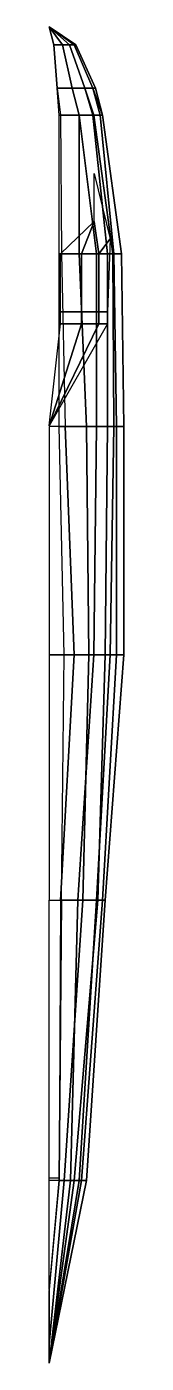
# Model space of a CAD drawing. Extents: x 0 to 0.8, y -7 to 7.
import ezdxf

# ---------------------------------------------------------------- set-up
doc = ezdxf.new("R2010")
doc.units = 0
doc.layers.add('HULL2', color=7, linetype='CONTINUOUS')

msp = doc.modelspace()

# ---------------------------------------------------------------- linework, layer by layer
at = {"layer": 'HULL2'}
for points in [[(0, 6.96, 0.02), (0.263, 6.77, -0.04), (0.28, 6.77, 0.02), (0, 6.96, 0.02)], [(0, 6.96, 0.02), (0.214, 6.77, -0.12), (0.263, 6.77, -0.04), (0, 6.96, 0.02)], [(0, 6.96, 0.02), (0.14, 6.77, -0.17), (0.214, 6.77, -0.12), (0, 6.96, 0.02)], [(0, 6.96, 0.02), (0.049, 6.77, -0.22), (0.14, 6.77, -0.17), (0, 6.96, 0.02)], [(0, 6.96, 0.02), (0.14, 6.77, 0.262), (0.049, 6.77, 0.296), (0, 6.96, 0.02)], [(0, 6.96, 0.02), (0.214, 6.77, 0.2), (0.14, 6.77, 0.262), (0, 6.96, 0.02)], [(0, 6.96, 0.02), (0.263, 6.77, 0.116), (0.214, 6.77, 0.2), (0, 6.96, 0.02)], [(0, 6.96, 0.02), (0.28, 6.77, 0.02), (0.263, 6.77, 0.116), (0, 6.96, 0.02)], [(0.14, 6.77, 0.262), (0.242, 6.32, 0.5), (0.084, 6.32, 0.57), (0.049, 6.77, 0.296)], [(0.049, 6.77, -0.22), (0.084, 6.32, -0.44), (0.242, 6.32, -0.38), (0.14, 6.77, -0.17)], [(0.214, 6.77, 0.2), (0.372, 6.32, 0.4), (0.242, 6.32, 0.5), (0.14, 6.77, 0.262)], [(0.14, 6.77, -0.17), (0.242, 6.32, -0.38), (0.372, 6.32, -0.27), (0.214, 6.77, -0.12)], [(0.214, 6.77, -0.12), (0.372, 6.32, -0.27), (0.456, 6.32, -0.146), (0.263, 6.77, -0.04)], [(0.263, 6.77, 0.116), (0.456, 6.32, 0.186), (0.372, 6.32, 0.4), (0.214, 6.77, 0.2)], [(0.263, 6.77, -0.04), (0.456, 6.32, -0.146), (0.485, 6.32, 0.02), (0.28, 6.77, 0.02)], [(0.28, 6.77, 0.02), (0.485, 6.32, 0.02), (0.456, 6.32, 0.186), (0.263, 6.77, 0.116)], [(0.084, 6.32, -0.44), (0.117, 6.04, -0.57), (0.313, 6.04, -0.479), (0.242, 6.32, -0.38)], [(0.242, 6.32, 0.5), (0.313, 6.04, 0.577), (0.104, 6.04, 0.681), (0.084, 6.32, 0.57)], [(0.372, 6.32, 0.4), (0.456, 6.04, 0.407), (0.313, 6.04, 0.577), (0.242, 6.32, 0.5)], [(0.242, 6.32, -0.38), (0.313, 6.04, -0.479), (0.469, 6.04, -0.348), (0.372, 6.32, -0.27)], [(0.372, 6.32, -0.27), (0.469, 6.04, -0.348), (0.56, 6.04, -0.127), (0.456, 6.32, -0.146)], [(0.456, 6.32, 0.186), (0.534, 6.04, 0.212), (0.456, 6.04, 0.407), (0.372, 6.32, 0.4)], [(0.456, 6.32, -0.146), (0.56, 6.04, -0.127), (0.56, 6.04, 0.042), (0.485, 6.32, 0.02)], [(0.485, 6.32, 0.02), (0.56, 6.04, 0.042), (0.534, 6.04, 0.212), (0.456, 6.32, 0.186)], [(0.104, 6.04, 0.681), (0.313, 6.04, 0.577), (0.313, 4.594, 0.803), (0.104, 4.594, 0.829)], [(0.13, 4.594, -0.852), (0.495, 4.594, -0.734), (0.313, 6.04, -0.479), (0.117, 6.04, -0.57)], [(0.495, 4.594, -0.734), (0.665, 4.594, -0.526), (0.469, 6.04, -0.348), (0.313, 6.04, -0.479)], [(0.612, 4.594, 0.712), (0.313, 4.594, 0.803), (0.313, 6.04, 0.577), (0.456, 6.04, 0.407)], [(0.678, 4.594, 0.53), (0.612, 4.594, 0.712), (0.456, 6.04, 0.407), (0.534, 6.04, 0.212)], [(0.665, 4.594, -0.526), (0.756, 4.594, -0.239), (0.56, 6.04, -0.127), (0.469, 6.04, -0.348)], [(0.756, 4.594, 0.165), (0.678, 4.594, 0.53), (0.534, 6.04, 0.212), (0.56, 6.04, 0.042)], [(0.756, 4.594, -0.239), (0.756, 4.594, 0.165), (0.56, 6.04, 0.042), (0.56, 6.04, -0.127)], [(0.521, 4.594, 1.116), (0.47, 4.93, 1.18), (0.47, 5.43, 0.54), (0.64, 4.75, 0.55)], [(0.117, 4.594, 1.298), (0.47, 4.93, 1.18), (0.47, 4.93, 1.18), (0.339, 4.594, 1.233)], [(0.339, 4.594, 1.233), (0.47, 4.93, 1.18), (0.47, 4.93, 1.18), (0.521, 4.594, 1.116)], [(0.612, 3.99, 0.712), (0.521, 3.99, 1.116), (0.521, 4.594, 1.116), (0.64, 4.75, 0.55)], [(0.104, 4.594, 0.829), (0.313, 4.594, 0.803), (0.391, 2.795, 0.974), (0.104, 2.795, 1.065)], [(0.339, 3.99, 1.233), (0.117, 3.99, 1.298), (0.117, 4.594, 1.298), (0.339, 4.594, 1.233)], [(0.169, 2.795, -0.824), (0.495, 2.795, -0.707), (0.495, 4.594, -0.734), (0.13, 4.594, -0.852)], [(0.612, 2.795, 0.74), (0.391, 2.795, 0.974), (0.313, 4.594, 0.803), (0.612, 4.594, 0.712)], [(0.521, 3.99, 1.116), (0.339, 3.99, 1.233), (0.339, 4.594, 1.233), (0.521, 4.594, 1.116)], [(0.495, 2.795, -0.707), (0.678, 2.795, -0.511), (0.665, 4.594, -0.526), (0.495, 4.594, -0.734)], [(0.704, 2.795, 0.557), (0.612, 2.795, 0.74), (0.612, 4.594, 0.712), (0.678, 4.594, 0.53)], [(0.678, 2.795, -0.511), (0.782, 2.795, -0.172), (0.756, 4.594, -0.239), (0.665, 4.594, -0.526)], [(0.782, 2.795, 0.245), (0.704, 2.795, 0.557), (0.678, 4.594, 0.53), (0.756, 4.594, 0.165)], [(0.782, 2.795, -0.172), (0.782, 2.795, 0.245), (0.756, 4.594, 0.165), (0.756, 4.594, -0.239)], [(0.339, 3.864, 1.233), (0.117, 3.864, 1.29), (0.117, 3.99, 1.298), (0.339, 3.99, 1.233)], [(0.521, 3.864, 1.116), (0.339, 3.864, 1.233), (0.339, 3.99, 1.233), (0.521, 3.99, 1.116)], [(0.612, 3.864, 0.712), (0.521, 3.864, 1.116), (0.521, 3.99, 1.116), (0.612, 3.99, 0.712)], [(0, 2.8, 0.94), (0, 2.8, 1.04), (0.521, 3.864, 1.116), (0.612, 3.864, 0.712)], [(0, 2.8, 1.06), (0, 2.8, 1.07), (0.117, 3.864, 1.29), (0.339, 3.864, 1.233)], [(0, 2.8, 1.04), (0, 2.8, 1.06), (0.339, 3.864, 1.233), (0.521, 3.864, 1.116)], [(0, 0.414, -0.79), (0.261, 0.414, -0.751), (0.169, 2.795, -0.824), (0, 2.795, -0.824)], [(0.104, 2.795, 1.065), (0.391, 2.795, 0.974), (0.417, 0.414, 0.891), (0.156, 0.414, 0.995)], [(0.261, 0.414, -0.751), (0.469, 0.414, -0.659), (0.495, 2.795, -0.707), (0.169, 2.795, -0.824)], [(0.586, 0.414, 0.722), (0.417, 0.414, 0.891), (0.391, 2.795, 0.974), (0.612, 2.795, 0.74)], [(0.469, 0.414, -0.659), (0.638, 0.414, -0.516), (0.678, 2.795, -0.511), (0.495, 2.795, -0.707)], [(0.704, 0.414, 0.474), (0.586, 0.414, 0.722), (0.612, 2.795, 0.74), (0.704, 2.795, 0.557)], [(0.638, 0.414, -0.516), (0.782, 0.414, -0.203), (0.782, 2.795, -0.172), (0.678, 2.795, -0.511)], [(0.782, 0.414, 0.122), (0.704, 0.414, 0.474), (0.704, 2.795, 0.557), (0.782, 2.795, 0.245)], [(0.782, 0.414, -0.203), (0.782, 0.414, 0.122), (0.782, 2.795, 0.245), (0.782, 2.795, -0.172)], [(0, -2.145, -0.357), (0.117, -2.145, -0.357), (0.261, 0.414, -0.751), (0, 0.414, -0.79)], [(0.117, -2.145, -0.357), (0.3, -2.145, -0.265), (0.469, 0.414, -0.659), (0.261, 0.414, -0.751)], [(0.156, 0.414, 0.995), (0.417, 0.414, 0.891), (0.352, -2.145, 0.777), (0.13, -2.145, 0.894)], [(0.3, -2.145, -0.265), (0.495, -2.145, -0.083), (0.638, 0.414, -0.516), (0.469, 0.414, -0.659)], [(0.508, -2.145, 0.595), (0.352, -2.145, 0.777), (0.417, 0.414, 0.891), (0.586, 0.414, 0.722)], [(0.495, -2.145, -0.083), (0.586, -2.145, 0.125), (0.782, 0.414, -0.203), (0.638, 0.414, -0.516)], [(0.56, -2.145, 0.49), (0.508, -2.145, 0.595), (0.586, 0.414, 0.722), (0.704, 0.414, 0.474)], [(0.586, -2.145, 0.36), (0.56, -2.145, 0.49), (0.704, 0.414, 0.474), (0.782, 0.414, 0.122)], [(0.586, -2.145, 0.125), (0.586, -2.145, 0.36), (0.782, 0.414, 0.122), (0.782, 0.414, -0.203)], [(0, -2.145, 0.894), (0.13, -2.145, 0.894), (0.104, -5.066, 0.783), (0, -5.066, 0.809)], [(0.104, -5.066, -0.038), (0.222, -5.066, 0.015), (0.3, -2.145, -0.265), (0.117, -2.145, -0.357)], [(0.13, -2.145, 0.894), (0.352, -2.145, 0.777), (0.156, -5.066, 0.757), (0.104, -5.066, 0.783)], [(0.261, -5.066, 0.679), (0.156, -5.066, 0.757), (0.352, -2.145, 0.777), (0.508, -2.145, 0.595)], [(0.222, -5.066, 0.015), (0.313, -5.066, 0.132), (0.495, -2.145, -0.083), (0.3, -2.145, -0.265)], [(0.339, -5.066, 0.588), (0.261, -5.066, 0.679), (0.508, -2.145, 0.595), (0.56, -2.145, 0.49)], [(0.313, -5.066, 0.132), (0.391, -5.066, 0.262), (0.586, -2.145, 0.125), (0.495, -2.145, -0.083)], [(0.391, -5.066, 0.484), (0.339, -5.066, 0.588), (0.56, -2.145, 0.49), (0.586, -2.145, 0.36)], [(0.391, -5.066, 0.262), (0.391, -5.066, 0.484), (0.586, -2.145, 0.36), (0.586, -2.145, 0.125)], [(0, -5.036, 0.809), (0.104, -5.036, 0.783), (0, -6.2, 0.68), (0, -5.92, 0.74)], [(0, -6.97, 0.44), (0, -6.97, 0.45), (0.391, -5.066, 0.484), (0.391, -5.066, 0.262)], [(0, -6.97, 0.42), (0, -6.97, 0.44), (0.391, -5.066, 0.262), (0.313, -5.066, 0.132)], [(0, -6.97, 0.38), (0, -6.97, 0.42), (0.313, -5.066, 0.132), (0.222, -5.066, 0.015)], [(0, -6.2, 0.15), (0, -6.97, 0.38), (0.222, -5.066, 0.015), (0.104, -5.066, -0.038)], [(0, -6.97, 0.45), (0, -6.97, 0.47), (0.339, -5.066, 0.588), (0.391, -5.066, 0.484)], [(0, -6.97, 0.47), (0, -6.97, 0.5), (0.261, -5.066, 0.679), (0.339, -5.066, 0.588)], [(0, -6.97, 0.5), (0, -6.77, 0.57), (0.156, -5.066, 0.757), (0.261, -5.066, 0.679)], [(0.104, -5.066, 0.783), (0.156, -5.066, 0.757), (0, -6.77, 0.57), (0, -6.23, 0.68)]]:
    msp.add_3dface(points, dxfattribs=at)

doc.saveas('drawing.dxf')
